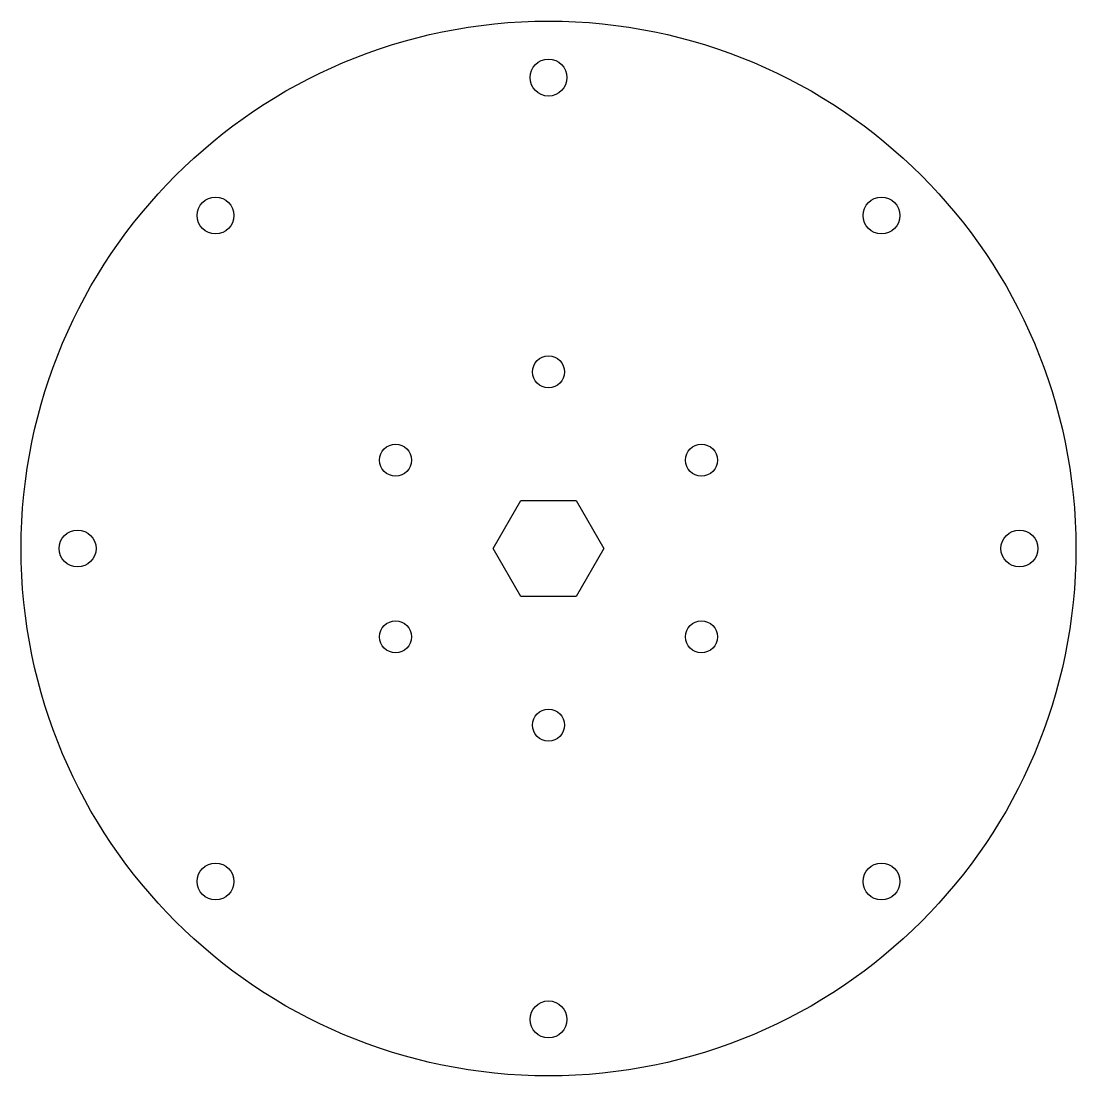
# Model space of a CAD drawing. Header units: inches. Extents: x -2.8 to 2.8, y -2.8 to 2.8.
import ezdxf

# ---------------------------------------------------------------- set-up
doc = ezdxf.new("R2010")
doc.units = ezdxf.units.IN
doc.layers.get('0').update_dxf_attribs({"linetype": 'CONTINUOUS'})

msp = doc.modelspace()

# ---------------------------------------------------------------- linework, layer by layer
msp.add_lwpolyline([(0.1472, -0.255), (-0.1472, -0.255), (-0.2944, 0), (-0.1472, 0.255), (0.1472, 0.255), (0.2944, 0)], close=True)
for centre, radius in [((0, 0), 2.8), ((0, 2.5), 0.098), ((-1.7678, 1.7678), 0.098), ((1.7678, 1.7678), 0.098), ((0, 0.9375), 0.085), ((-0.8119, 0.4687), 0.085), ((0.8119, 0.4687), 0.085), ((-2.5, 0), 0.098), ((2.5, 0), 0.098), ((-0.8119, -0.4688), 0.085), ((0.8119, -0.4688), 0.085), ((0, -0.9375), 0.085), ((-1.7678, -1.7678), 0.098), ((1.7678, -1.7678), 0.098), ((0, -2.5), 0.098)]:
    msp.add_circle(centre, radius)

doc.saveas('drawing.dxf')
